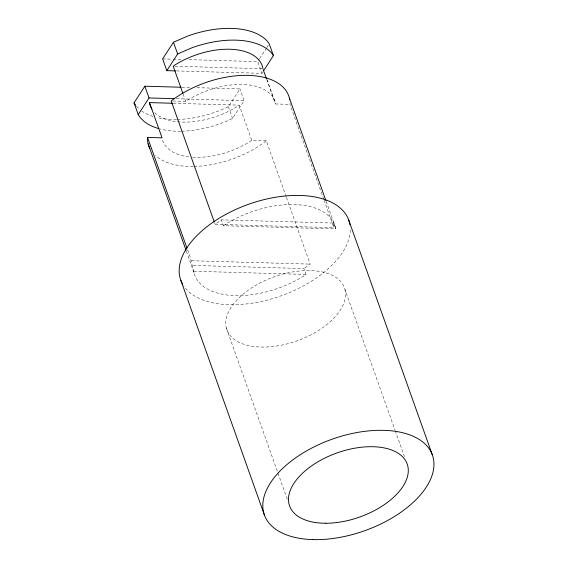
<?xml version="1.0" encoding="UTF-8"?>
<svg xmlns="http://www.w3.org/2000/svg" width="568" height="568" viewBox="0 0 568 568"><rect width="100%" height="100%" fill="white"/><g stroke="black" fill="none" stroke-linecap="round" stroke-linejoin="round"><path stroke-width="0.43" stroke-dasharray="2.84 2.13" d="M187.582 249.906C191.111 257.304 191.608 265.263 194.093 272.917A74.323 40.477 -19.6 0 0 303.667 276.041L306.01 274.443L303.916 268.572L191.785 265.384M323.781 199.368L289.957 104.384L290.063 103.191M215.123 224.317L333.87 227.697L333.97 226.504L333.522 223.046L221.392 219.859L215.123 224.317L214.526 222.649M177.386 119.457A74.323 40.477 -19.6 0 0 224.857 108.374L228.386 106.663L239.93 88.913L196.798 87.685M176.485 70.915L261.876 73.343L257.695 61.6L259.136 59.377M259.619 58.639L266.349 48.287M266.832 47.542L268.274 45.326M181.568 131.201A74.323 40.477 -19.6 0 0 229.039 120.118L232.568 118.407L244.112 100.657L239.93 88.913M261.876 73.343L262.835 71.866M286.151 196.627L266.278 140.8L264.851 141.957A74.323 40.477 -19.6 0 1 194.114 166.431M286.45 197.458L310.185 264.113L303.916 268.572M172.921 101.047L185.736 101.416L187.603 100.138A59.455 32.383 -19.6 0 1 275.26 102.63L275.437 103.965L289.957 104.384M266.278 140.8L251.752 140.388L239.206 105.151L237.339 106.429A59.455 32.383 -19.6 0 1 153.956 111.846M251.752 140.388L249.884 141.659A59.455 32.383 -19.6 0 1 192.644 157.208M223.48 225.73L225.823 224.133A74.323 40.477 -19.6 0 1 335.397 227.257L335.61 228.918L223.48 225.73L221.392 219.859M162.625 58.895L172.303 59.171M173.183 59.193L182.868 59.47M189.03 59.647L257.695 61.6M174.944 66.229L262.011 68.707M181.831 87.259L190.635 87.507M176.328 98.725L244.112 100.657M173.247 103.277L239.206 105.151M191.437 260.733L310.185 264.113M193.88 271.255L306.01 274.443M136.441 106.259L139.927 109.667M326.195 201.42L335.397 227.257M333.522 223.046L335.61 228.918M324.079 200.199L333.87 227.697M344.996 289.63A62.43 34.002 -19.6 0 1 263.091 347.076A62.43 34.002 -19.6 0 1 248.876 289.716A62.43 34.002 -19.6 0 1 344.996 289.63L394.945 429.891M395.243 430.729L404.459 456.608M267.095 79.69L275.26 102.63M266.683 79.385L275.437 103.965M228.386 106.663L232.568 118.407M183.109 94.039L185.736 101.416M226.312 327.992L287.55 499.975M186.382 251.248L194.093 272.917M188.739 156.846A59.455 32.383 -19.6 0 1 162.228 139.167M193.269 166.452A74.323 40.477 -19.6 0 1 155.433 155.611M180.723 131.215A74.323 40.477 -19.6 0 1 159.665 128.872M176.541 119.472A74.323 40.477 -19.6 0 1 157.208 117.555M152.991 116.397A74.323 40.477 -19.6 0 1 140.566 110.171M350.328 229.891A89.19 48.578 -19.6 0 1 278.1 296.865A89.19 48.578 -19.6 0 1 183.571 285.718"/><path stroke-width="0.85" d="M172.367 103.248L149.505 102.602L162.05 137.832L147.531 137.421L147.424 138.613A74.323 40.477 -19.6 0 0 149.874 148.496M158.827 128.638A74.323 40.477 -19.6 0 1 144.109 121.41L140.197 117.59L138.216 114.601L134.034 102.851L144.861 86.208L180.951 87.231M263.8 70.382L273.421 55.593L269.239 43.85L268.018 42.004A74.323 40.477 -19.6 0 0 187.823 36.011L173.446 42.245L162.625 58.895L166.807 70.638L175.604 70.886M138.216 114.601L149.043 97.952L144.861 86.208M166.807 70.638L177.628 53.988L192.005 47.755A74.323 40.477 -19.6 0 1 272.2 53.747L273.421 55.593M149.043 97.952L174.568 98.676M134.034 102.851L135.617 105.243M348.617 219.773L432.255 454.656M289.389 98.065L325.897 200.582M263.183 69.552L266.392 78.569M173.446 42.245L177.628 53.988M182.818 93.223L173.19 66.179L175.058 64.908A59.455 32.383 -19.6 0 1 262.714 67.4L262.892 68.735M214.228 221.818L171.209 100.997L172.636 99.847A74.323 40.477 -19.6 0 1 245.603 75.338A74.323 40.477 -19.6 0 1 289.737 99.741M147.531 137.421L186.986 248.237M148.092 143.732L186.084 250.417M180.873 280.4L264.51 515.29M149.505 102.602L149.682 103.937A59.455 32.383 -19.6 0 0 151.919 109.17M182.676 284.256A89.19 48.578 -19.6 0 1 248.45 204.324A89.19 48.578 -19.6 0 1 349.938 224.694M312.861 539.6A89.19 48.578 -19.6 0 0 433.576 459.576A89.19 48.578 -19.6 0 0 298.711 455.735A89.19 48.578 -19.6 0 0 312.861 539.6M325.819 523.242A62.43 34.002 -19.6 0 0 407.732 465.788A62.43 34.002 -19.6 0 0 311.605 465.881A62.43 34.002 -19.6 0 0 325.819 523.242"/></g></svg>
